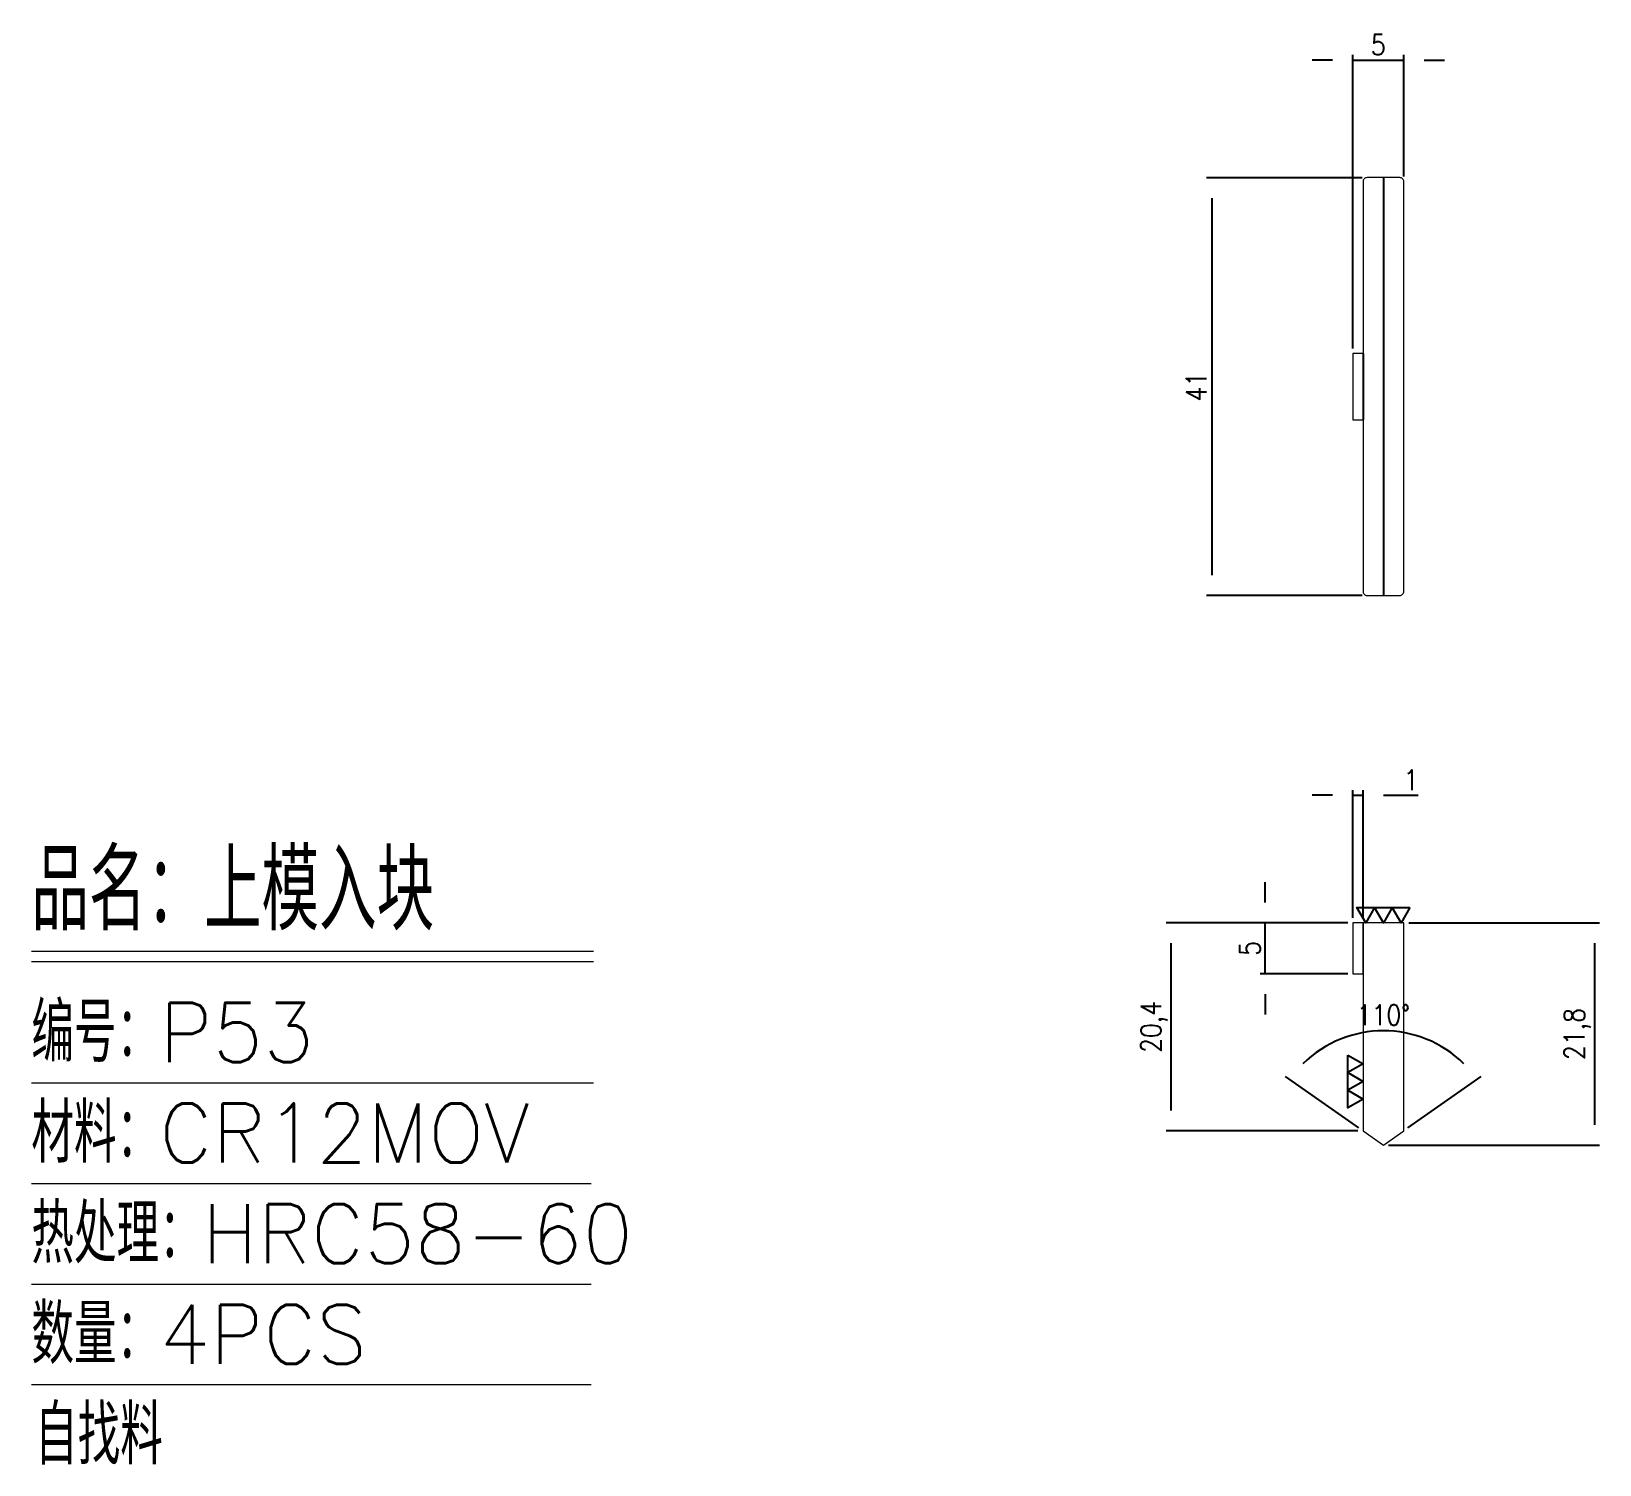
# Model space of a CAD drawing. Header units: millimetres. Extents: x 95492 to 95646, y 7187 to 7327.
import ezdxf

# ---------------------------------------------------------------- set-up
doc = ezdxf.new("R2010")
doc.units = ezdxf.units.MM
doc.linetypes.add('HIDDEN', pattern=[0])
doc.layers.add('DIM', color=4, linetype='Continuous')
doc.layers.add('PPS_P', color=2, linetype='Continuous')
doc.styles.add('chinesef_fs', font='simplex.shx', dxfattribs={"bigfont": 'gbcbig.shx'})
doc.styles.get("Standard").update_dxf_attribs({"font": 'txt.shx', "width": 0.85, "bigfont": 'ctxt.shx'})
doc.dimstyles.new('T-2-WX', dxfattribs={"dimtxt": 2, "dimasz": 2, "dimexe": 0.5, "dimexo": 0.5, "dimgap": 0.5, "dimtad": 1, "dimtxsty": 'Standard', "dimblk": 'OPEN30', "dimcen": 0, "dimazin": 3, "dimtfac": 1, "dimtmove": 0, "dimatfit": 3, "dimldrblk": 'OPEN30', "dimlwd": -1, "dimlwe": -1})

# ---------------------------------------------------------------- blocks, each defined once
blk = doc.blocks.new('*D7579')
at = {"layer": 'Defpoints', "color": 0}
for p in [(95612.78, 7239.83), (95621.39, 7239.83), (95621.39, 7234.83)]:
    blk.add_point(p, dxfattribs=at)
at = {"layer": 'DIM', "color": 0}
for p, q in [((95612.78, 7241.83), (95612.78, 7243.83)), ((95620.89, 7239.83), (95612.28, 7239.83)), ((95612.78, 7234.83), (95612.78, 7239.83)), ((95620.89, 7234.83), (95612.28, 7234.83)), ((95612.78, 7232.83), (95612.78, 7230.83))]:
    blk.add_line(p, q, dxfattribs=at)
at = {"layer": 'DIM', "color": 0, "insert": (95611.28, 7237.33), "char_height": 2, "attachment_point": 5, "rotation": 90}
blk.add_mtext('5', dxfattribs=at)
blk = doc.blocks.new('_Open30')
blk = doc.blocks.new('*D7580')
at = {"layer": 'Defpoints', "color": 0}
for p in [(95622.39, 7252.36), (95621.39, 7239.83), (95622.39, 7239.83)]:
    blk.add_point(p, dxfattribs=at)
at = {"layer": 'DIM', "color": 0}
for p, q in [((95619.39, 7252.36), (95617.39, 7252.36)), ((95621.39, 7240.33), (95621.39, 7252.86)), ((95621.39, 7252.36), (95622.39, 7252.36)), ((95622.39, 7240.33), (95622.39, 7252.86)), ((95624.39, 7252.36), (95627.79, 7252.36))]:
    blk.add_line(p, q, dxfattribs=at)
at = {"layer": 'DIM', "color": 0, "insert": (95627.09, 7253.86), "char_height": 2, "attachment_point": 5}
blk.add_mtext('1', dxfattribs=at)
blk = doc.blocks.new('*D7581')
at = {"layer": 'Defpoints', "color": 0}
for p in [(95626.39, 7239.83), (95624.39, 7218.03), (95645.11, 7218.03)]:
    blk.add_point(p, dxfattribs=at)
at = {"layer": 'DIM', "color": 0}
for p, q in [((95626.89, 7239.83), (95645.61, 7239.83)), ((95645.11, 7237.83), (95645.11, 7220.03)), ((95624.89, 7218.03), (95645.61, 7218.03))]:
    blk.add_line(p, q, dxfattribs=at)
at = {"layer": 'DIM', "color": 0, "insert": (95643.42, 7228.93), "char_height": 2, "attachment_point": 5, "rotation": 90}
blk.add_mtext('21,8', dxfattribs=at)
blk = doc.blocks.new('*D7582')
at = {"layer": 'Defpoints', "color": 0}
for p in [(95626.39, 7324.5), (95626.39, 7312.56), (95621.39, 7295.71)]:
    blk.add_point(p, dxfattribs=at)
at = {"layer": 'DIM', "color": 0}
for p, q in [((95619.39, 7324.5), (95617.39, 7324.5)), ((95621.39, 7296.21), (95621.39, 7325)), ((95621.39, 7324.5), (95626.39, 7324.5)), ((95626.39, 7313.06), (95626.39, 7325)), ((95628.39, 7324.5), (95630.39, 7324.5))]:
    blk.add_line(p, q, dxfattribs=at)
at = {"layer": 'DIM', "color": 0, "insert": (95623.89, 7326), "char_height": 2, "attachment_point": 5}
blk.add_mtext('5', dxfattribs=at)
blk = doc.blocks.new('*D7583')
at = {"layer": 'Defpoints', "color": 0}
for p in [(95622.79, 7312.96), (95607.54, 7271.96), (95622.79, 7271.96)]:
    blk.add_point(p, dxfattribs=at)
at = {"layer": 'DIM', "color": 0}
for p, q in [((95622.29, 7312.96), (95607.04, 7312.96)), ((95607.54, 7310.96), (95607.54, 7273.96)), ((95622.29, 7271.96), (95607.04, 7271.96))]:
    blk.add_line(p, q, dxfattribs=at)
at = {"layer": 'DIM', "color": 0, "insert": (95606.04, 7292.46), "char_height": 2, "attachment_point": 5, "rotation": 90}
blk.add_mtext('41', dxfattribs=at)
blk = doc.blocks.new('*D7584')
at = {"layer": 'Defpoints', "color": 0}
for p in [(95603.57, 7239.83), (95621.39, 7239.83), (95622.39, 7219.43)]:
    blk.add_point(p, dxfattribs=at)
at = {"layer": 'DIM', "color": 0}
for p, q in [((95620.89, 7239.83), (95603.07, 7239.83)), ((95603.57, 7221.43), (95603.57, 7237.83)), ((95621.89, 7219.43), (95603.07, 7219.43))]:
    blk.add_line(p, q, dxfattribs=at)
at = {"layer": 'DIM', "color": 0, "insert": (95601.88, 7229.63), "char_height": 2, "attachment_point": 5, "rotation": 90}
blk.add_mtext('20,4', dxfattribs=at)
blk = doc.blocks.new('*D7585')
at = {"layer": 'Defpoints', "color": 0}
for p in [(95627.91, 7228.68), (95622.39, 7219.43), (95626.39, 7219.43), (95624.39, 7218.03), (95624.39, 7218.03)]:
    blk.add_point(p, dxfattribs=at)
at = {"layer": 'DIM', "color": 0}
for p, q in [((95621.98, 7219.72), (95614.79, 7224.75)), ((95626.8, 7219.72), (95633.98, 7224.75))]:
    blk.add_line(p, q, dxfattribs=at)
blk.add_arc((95624.39, 7218.03), 11.22, 45.2303, 134.7697, dxfattribs=at)
at = {"layer": 'DIM', "color": 0, "insert": (95624.39, 7230.8), "char_height": 2, "attachment_point": 5}
blk.add_mtext('110%%d', dxfattribs=at)

msp = doc.modelspace()

# ---------------------------------------------------------------- linework, layer by layer
at = {"layer": 'DIM', "color": 4, "linetype": 'Continuous', "lineweight": 13}
for p, q in [((95491.71, 7237.077), (95546.869, 7237.077)), ((95491.71, 7236.061), (95546.869, 7236.061)), ((95491.71, 7224.152), (95546.869, 7224.152)), ((95491.71, 7214.277), (95546.63, 7214.277)), ((95491.71, 7204.401), (95546.63, 7204.401)), ((95491.71, 7194.526), (95546.63, 7194.526))]:
    msp.add_line(p, q, dxfattribs=at)
at = {"layer": 'DIM', "color": 4}
for points in [[(95626.985, 7241.333), (95626.118, 7239.833), (95625.252, 7241.333), (95624.386, 7239.833), (95623.52, 7241.333), (95622.654, 7239.833), (95621.788, 7241.333), (95626.985, 7241.333)], [(95620.886, 7226.871), (95622.386, 7226.005), (95620.886, 7225.139), (95622.386, 7224.273), (95620.886, 7223.407), (95622.386, 7222.54), (95620.886, 7221.674), (95620.886, 7226.871)]]:
    msp.add_lwpolyline(points, close=True, dxfattribs=at)
at = {"layer": 'PPS_P', "linetype": 'HIDDEN'}
msp.add_line((95622.386, 7295.714), (95622.386, 7289.214), dxfattribs=at)
at = {"layer": 'PPS_P', "linetype": 'Continuous', "lineweight": 15}
msp.add_lwpolyline([(95622.386, 7295.714), (95621.386, 7295.714), (95621.386, 7289.214), (95622.386, 7289.214), (95622.386, 7272.364, 0.4142136), (95622.786, 7271.964), (95625.986, 7271.964, 0.4142136), (95626.386, 7272.364), (95626.386, 7312.564, 0.4142136), (95625.986, 7312.964), (95622.786, 7312.964, 0.4142136), (95622.386, 7312.564)], format="xyb", close=True, dxfattribs=at)
at = {"layer": 'PPS_P', "linetype": 'HIDDEN'}
msp.add_lwpolyline([(95624.386, 7312.964), (95624.386, 7271.964)], dxfattribs=at)
at = {"layer": 'PPS_P', "linetype": 'Continuous', "lineweight": 15}
for points in [[(95621.386, 7239.833), (95621.386, 7234.833), (95622.386, 7234.833), (95622.386, 7239.833)], [(95622.386, 7219.434), (95624.386, 7218.033), (95626.386, 7219.434), (95626.386, 7239.833), (95622.386, 7239.833)]]:
    msp.add_lwpolyline(points, close=True, dxfattribs=at)

# ---------------------------------------------------------------- texts
at = {"layer": 'DIM', "color": 3, "linetype": 'Continuous', "lineweight": 13, "style": 'chinesef_fs'}
for s, height, p in [('品名：上模入块', 7.8423, (95491.71, 7239.111)), ('编号：P53', 5.8091, (95491.71, 7226.185)), ('材料：CR12MOV', 5.8091, (95491.71, 7216.31)), ('热处理：HRC58-60', 5.80908, (95491.71, 7206.435)), ('数量：4PCS', 5.8091, (95491.71, 7196.559)), ('自找料', 5.8091, (95492.063, 7186.684))]:
    msp.add_text(s, height=height, dxfattribs=at).set_placement(p)

# ---------------------------------------------------------------- dimensions: what is measured, and where the dimension line sits
at = {"layer": 'DIM'}
for base, p1, p2, picture, middle in [((95626.386, 7324.504), (95621.386, 7295.714), (95626.386, 7312.564), '*D7582', (95623.886, 7326.004)), ((95622.386, 7252.357), (95621.386, 7239.833), (95622.386, 7239.833), '*D7580', (95627.089, 7253.857))]:
    dim = msp.add_linear_dim(base=base, p1=p1, p2=p2, dimstyle='T-2-WX', dxfattribs=at)
    dim.commit()
    dim.dimension.update_dxf_attribs({"geometry": picture, "text_midpoint": middle})
for base, p1, p2, picture, middle in [((95607.538, 7271.964), (95622.786, 7312.964), (95622.786, 7271.964), '*D7583', (95606.038, 7292.464)), ((95612.777, 7239.833), (95621.386, 7234.833), (95621.386, 7239.833), '*D7579', (95611.277, 7237.333)), ((95603.568, 7239.833), (95622.386, 7219.434), (95621.386, 7239.833), '*D7584', (95601.878, 7229.634)), ((95645.107, 7218.033), (95626.386, 7239.833), (95624.386, 7218.033), '*D7581', (95643.417, 7228.933))]:
    dim = msp.add_linear_dim(base=base, p1=p1, p2=p2, angle=90, dimstyle='T-2-WX', dxfattribs=at)
    dim.commit()
    dim.dimension.update_dxf_attribs({"geometry": picture, "text_midpoint": middle})
dim = msp.add_angular_dim_2l(base=(95627.9144, 7228.6802), line1=((95624.3864, 7218.0334), (95626.3864, 7219.4338)), line2=((95622.3864, 7219.4338), (95624.3864, 7218.0334)), dimstyle='T-2-WX', dxfattribs=at)
dim.commit()
dim.dimension.update_dxf_attribs({"geometry": '*D7585', "text_midpoint": (95624.3864, 7230.7972)})

doc.saveas('drawing.dxf')
